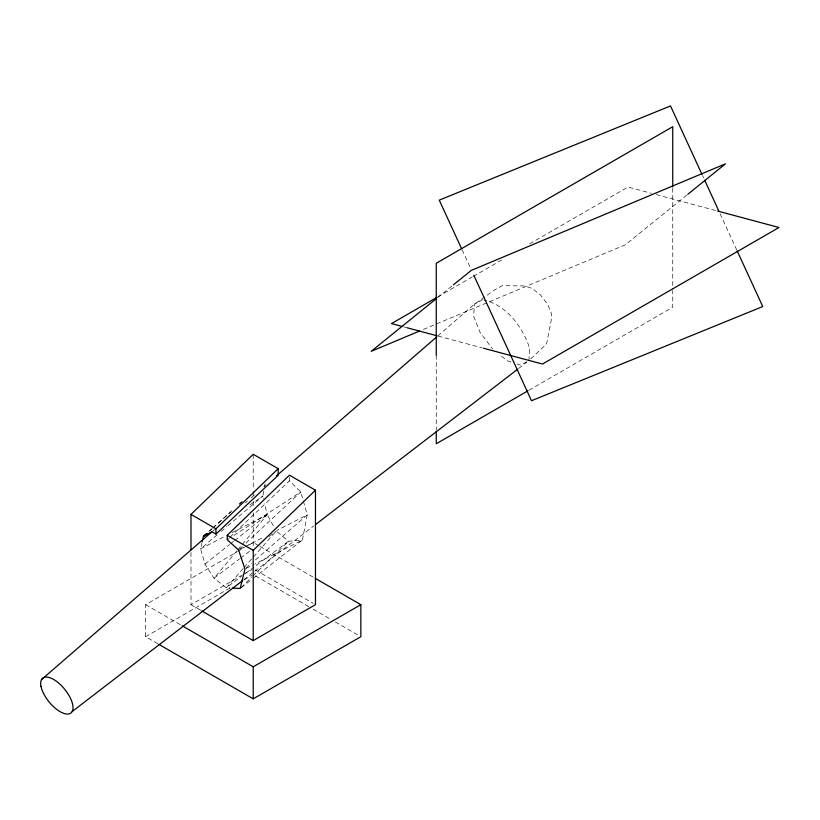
<?xml version="1.0" encoding="UTF-8"?>
<svg xmlns="http://www.w3.org/2000/svg" width="820" height="820" viewBox="0 0 820 820"><rect width="100%" height="100%" fill="white"/><g stroke="black" fill="none" stroke-linecap="round" stroke-linejoin="round"><path stroke-width="0.61" stroke-dasharray="4.1 3.07" d="M528.838 360.656L529.751 348.592C522.73 327.047 506.944 305.409 483.913 300.017M263.733 491.17L262.861 496.079L263.435 498.55M264.614 486.26L265.055 483.8M202.038 542.635L200.613 548.816L204.949 564.109L213.999 578.243L226.279 587.776L230.071 587.971M236.908 550.845L213.999 578.243L239.512 558.912M237.728 549.871L267.187 514.642L264.593 503.5M243.212 568.557L226.279 587.776L241.582 576.337M244.063 567.594L252.529 557.979M253.38 557.016L276.237 531.063L288.517 541.231L302.426 540.042L307.213 514.888L300.817 491.949L289.46 480.797L289.46 475.19M241.1 587.581L252.047 576.88M252.96 575.989L288.517 541.231L254.846 566.415M230 537.141L289.46 480.797M530.694 358.904L546.52 344.041L551.091 320.979L551.614 314.06L547.822 304.651L540.728 295.272L532.241 288.435L524.626 285.975L502.373 285.647L494.532 289.931L485.522 296.317M242.3 546.54L238.579 550.005L244.206 547.124M246.01 543.076L300.817 491.949L230.42 537.705M211.96 528.767L208.177 532.19L211.96 528.838M212.903 527.916L232.706 509.999M239.307 504.023L242.136 501.461M212.903 527.988L230.83 511.916M239.317 504.3L242.146 501.758M245.928 568.178L251.668 563.186M255.502 559.855L307.213 514.888L276.832 530.427M212.585 531.247L214.522 529.566M245.446 502.752L247.384 501.071M251.248 497.719L256.076 493.527M263.814 486.824L265.741 485.153M437.777 335.964L474.513 304.117L484.517 297.024M217.146 534.804L200.613 548.816L225.438 536.075M221.041 531.503L226.873 526.563M227.847 525.743L262.861 496.079L249.311 505.284M437.511 297.701L452.404 285.657M686.832 195.088L625.404 244.76L421.808 330.101M204.949 564.109L229.651 544.48M230.635 543.691L233.597 541.343M234.592 540.554L267.187 514.642L273.829 526.686M241.193 587.684L252.232 579.094M253.236 578.315L302.426 540.042L255.112 563.904M243.694 579.76L253.841 571.96M254.856 571.181L313.712 525.958M518.691 368.446L526.809 362.214M240.526 558.133L249.71 551.173M269.103 536.485L276.237 531.063M245.662 573.282L253.831 567.173M227.212 539.785L229.354 538.402M437.921 296.789L472.176 277.006M473.283 276.371L503.121 259.14M529.648 243.827L628.007 187.042L651.326 193.294M157.819 643.761L145.611 636.709L145.611 604.668L236.59 552.137M237.697 551.501L244.35 547.657M248.788 545.095L253.226 542.532L258.772 545.73M529.084 390.166L672.748 307.213L672.748 290.577M190.988 552.547L190.988 604.668L242.31 575.035M243.396 574.4L252.14 569.357M145.611 636.709L232.152 586.751M244.35 579.699L252.119 575.22M482.703 299.628L474.513 304.117L473.591 316.171L480.202 332.571L492.564 348.93M526.788 361.774L520.638 365.136L517.02 363.967M232.214 532.6L267.187 514.642M245.334 546.55L264.46 536.762M246.092 568.444L253.985 564.467M656.246 194.607L716.393 210.719M403.747 326.862L407.417 327.846M438.095 336.067L482.314 347.916M510.983 362.02L507.365 360.841L499.472 354.486M259.878 546.376L313.137 577.116M255.409 569.992L313.281 603.407M255.45 575.865L308.699 606.605M313.137 609.168L330.89 619.418M335.329 621.98L358.627 635.428M190.988 604.668L200.818 610.336M145.611 604.668L181.117 625.158M702.504 175.511L703.57 177.827M720.103 213.774L736.637 249.721M462.142 249.895L470.659 268.406M672.748 188.159L672.748 289.296M436.25 355.193L436.25 430.049M253.226 454.28L253.226 489.878M253.226 491.159L253.226 496.243M253.226 501.327L253.226 506.411M253.226 512.777L253.226 547.463"/><path stroke-width="1.23" d="M202.325 541.395L203.462 536.454L206.291 533.892L203.462 536.454L211.98 531.77L215.947 534.066L278.185 475.272L278.185 468.681L253.226 454.28L190.988 514.406L190.988 550.005M215.947 534.066L215.947 528.818L278.185 468.681M232.603 588.094L240.188 588.473L244.965 569.008L238.579 550.005L227.212 539.785L227.212 535.327L289.46 475.19L315.464 490.206L315.464 604.668L253.226 640.594L201.904 610.972M253.226 640.594L253.226 550.343L315.464 490.206M41.512 679.595L211.621 532.088M276.381 475.928L436.814 336.805M436.517 298.5L371.204 351.319L419.45 331.085M453.398 284.858L471.264 270.405L725.464 163.846L687.816 194.289M72.201 711.524L242.679 580.539M315.741 524.4L517.676 369.226M203.462 536.454L207.634 533.615M436.814 297.424L391.499 323.582L402.528 326.534M527.977 390.802L436.25 443.763L436.25 431.289M182.224 625.803L253.226 666.793L360.841 604.668L360.841 636.709L253.226 698.845L158.926 644.397M717.623 211.047L779 227.499L542.491 364.039L483.533 348.244M407.417 327.846L436.865 335.739M315.351 578.397L360.841 604.668M190.988 514.406L215.947 528.818M227.212 535.327L253.226 550.343M701.971 174.352L670.504 105.934L439.253 200.131L461.609 248.737M704.636 180.144L719.037 211.457M737.17 250.879L762.764 306.536L531.514 400.724L473.847 275.356M672.748 186.878L672.748 126.71L436.25 263.261L436.25 355.193M253.226 666.793L253.226 698.845M41 686.401A22.427 10.055 50.8 0 0 67.578 714.066A22.427 10.055 50.8 0 0 62.002 686.217A22.427 10.055 50.8 0 0 41 686.401"/></g></svg>
